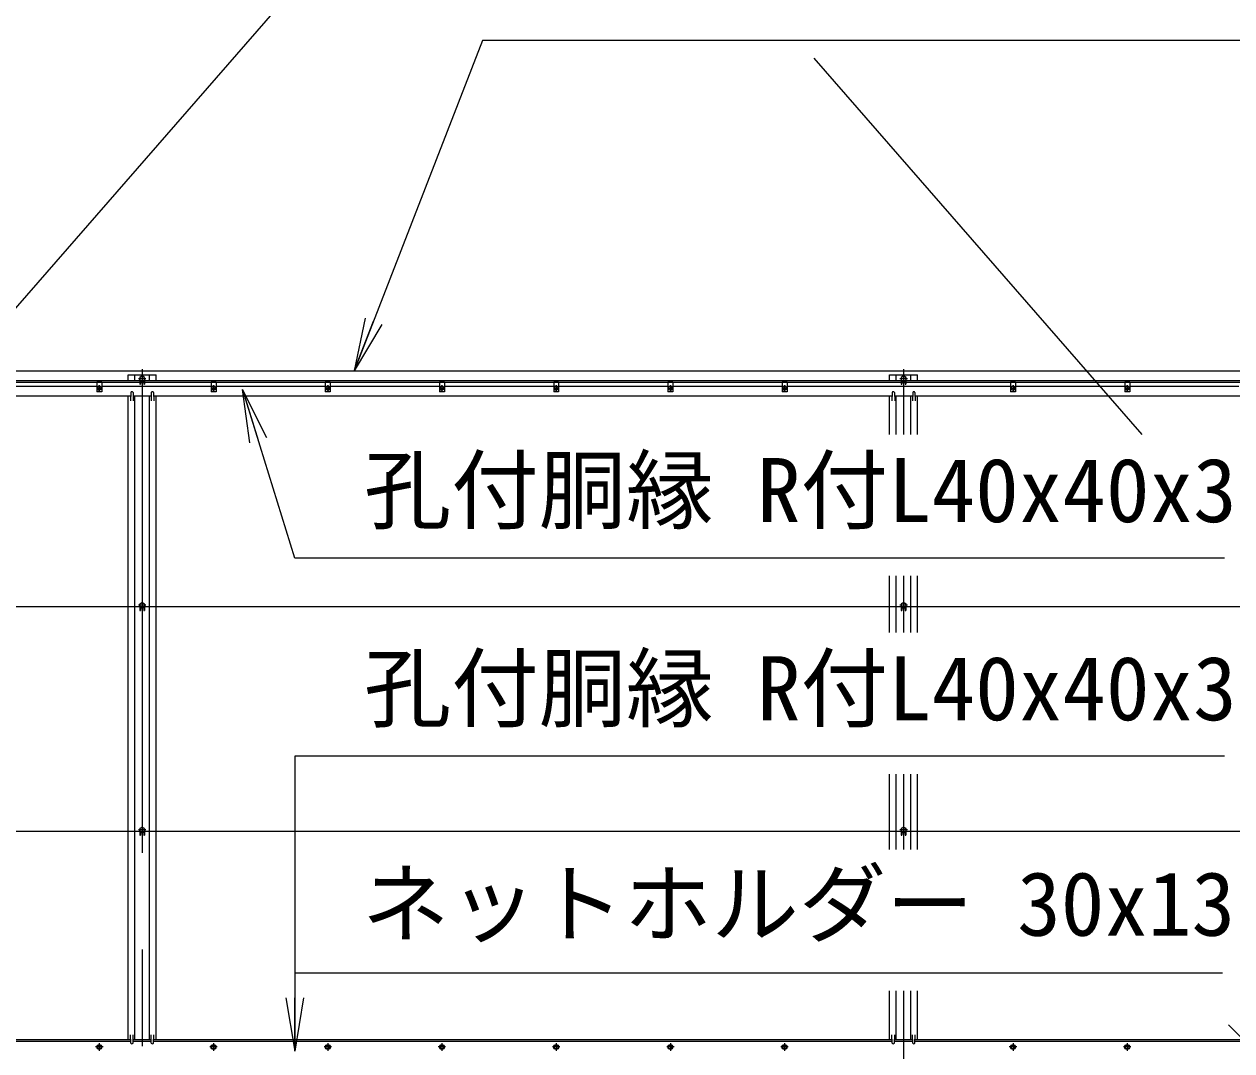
# Model space of a CAD drawing. Units: millimetres at full size; details may follow other scales. Extents: x -14700 to 14700, y -10395 to 10395.
# Drawn here: x -9954 to -6782, y -1288 to 1408 of the extents above; entities that cross this region are included whole.
import ezdxf
from ezdxf.enums import TextEntityAlignment as Align

# ---------------------------------------------------------------- set-up
doc = ezdxf.new("R2010")
doc.units = ezdxf.units.MM
doc.header["$LTSCALE"] = 40
doc.linetypes.add('USER1', pattern=[50.8, 31.75, -6.35, 6.35, -6.35])
for name, color, linetype, lineweight in [('0-0_D-STR1', 1, 'Continuous', 18), ('0-1_D-BMK', 2, 'USER1', 13), ('0-2_D-STR3', 3, 'Continuous', 13), ('0-7_0', 7, 'Continuous', 18), ('0-9_D-STR-TXT', 7, 'Continuous', 13), ('0-A_D-STR2', 7, 'Continuous', 13)]:
    doc.layers.add(name, color=color, linetype=linetype, lineweight=lineweight)
doc.styles.add('ＭＳ ゴシック', font='')
doc.styles.get('ＭＳ ゴシック').set_extended_font_data('MS Gothic')

# ---------------------------------------------------------------- blocks, each defined once
blk = doc.blocks.new('_Open')
at = {"layer": '0-7_0'}
blk.add_line((-40, 6.67), (0, 0), dxfattribs=at)
blk.add_lwpolyline([(-40, -6.67), (0, 0), (-40, 0)], dxfattribs=at)

msp = doc.modelspace()

# ---------------------------------------------------------------- linework, layer by layer
at = {"layer": '0-0_D-STR1'}
for p, q in [((-9663.24, 472.52), (-9663.24, 487.52)), ((-9625.24, 472.52), (-9625.24, 487.52)), ((-9607.74, 472.52), (-9607.74, 487.52)), ((-7663.24, 472.52), (-7663.24, 487.52)), ((-7625.24, 472.52), (-7625.24, 487.52)), ((-7607.74, 472.52), (-7607.74, 487.52)), ((-11719.24, 472.52), (1155.76, 472.52)), ((-11719.24, 468.52), (1155.76, 468.52)), ((-11719.24, 432.52), (-9674.53, 432.52)), ((-9680.74, -1257.48), (-9680.74, 432.52)), ((-9674.24, 440.9), (-9674.99, 419.4)), ((-9668.24, 440.9), (-9667.49, 419.4)), ((-9667.95, 432.52), (-9620.53, 432.52)), ((-9663.24, -1257.48), (-9663.24, 432.52)), ((-9625.24, -1257.48), (-9625.24, 432.52)), ((-9620.24, 440.9), (-9620.99, 419.4)), ((-9614.24, 440.9), (-9613.49, 419.4)), ((-9613.95, 432.52), (-7674.53, 432.52)), ((-9607.74, -1257.48), (-9607.74, 432.52)), ((-7680.74, 330.73), (-7680.74, 432.52)), ((-7674.24, 440.9), (-7674.99, 419.4)), ((-7668.24, 440.9), (-7667.49, 419.4)), ((-7667.95, 432.52), (-7620.53, 432.52)), ((-7663.24, 330.73), (-7663.24, 432.52)), ((-7625.24, 330.73), (-7625.24, 432.52)), ((-7620.24, 440.9), (-7620.99, 419.4)), ((-7614.24, 440.9), (-7613.49, 419.4)), ((-7613.95, 432.52), (-3674.53, 432.52)), ((-7607.74, 330.73), (-7607.74, 432.52)), ((-7680.74, -189.52), (-7680.74, -40.57)), ((-7663.24, -189.52), (-7663.24, -40.57)), ((-7625.24, -189.52), (-7625.24, -40.57)), ((-7607.74, -189.52), (-7607.74, -40.57)), ((-7680.74, -758.81), (-7680.74, -560.82)), ((-7663.24, -758.81), (-7663.24, -560.82)), ((-7625.24, -758.81), (-7625.24, -560.82)), ((-7607.74, -758.81), (-7607.74, -560.82)), ((-7680.74, -1257.48), (-7680.74, -1130.11)), ((-7663.24, -1257.48), (-7663.24, -1130.11)), ((-7625.24, -1257.48), (-7625.24, -1130.11)), ((-7607.74, -1257.48), (-7607.74, -1130.11)), ((-11719.24, -1257.48), (-9674.58, -1257.48)), ((-9674.24, -1267.14), (-9674.99, -1245.64)), ((-9668.24, -1267.14), (-9667.49, -1245.64)), ((-9667.9, -1257.48), (-9620.58, -1257.48)), ((-9620.24, -1267.14), (-9620.99, -1245.64)), ((-9614.24, -1267.14), (-9613.49, -1245.64)), ((-9613.9, -1257.48), (-7674.58, -1257.48)), ((-7674.24, -1267.14), (-7674.99, -1245.64)), ((-7668.24, -1267.14), (-7667.49, -1245.64)), ((-7667.9, -1257.48), (-7620.58, -1257.48)), ((-7620.24, -1267.14), (-7620.99, -1245.64)), ((-7614.24, -1267.14), (-7613.49, -1245.64)), ((-7613.9, -1257.48), (-3674.58, -1257.48))]:
    msp.add_line(p, q, dxfattribs=at)
for points in [[(-9680.74, 472.52), (-9680.74, 487.52), (-9607.74, 487.52)], [(-7680.74, 472.52), (-7680.74, 487.52), (-7607.74, 487.52)]]:
    msp.add_lwpolyline(points, dxfattribs=at)
for centre, start, end in [((-9671.24, 439.65), 22.61986, 157.38014), ((-9617.24, 439.65), 22.61986, 157.38014), ((-7671.24, 439.65), 22.61986, 157.38014), ((-7617.24, 439.65), 22.61986, 157.38014), ((-9671.24, -1265.89), 202.61986, 337.38014), ((-9617.24, -1265.89), 202.61986, 337.38014), ((-7671.24, -1265.89), 202.61986, 337.38014), ((-7617.24, -1265.89), 202.61986, 337.38014)]:
    msp.add_arc(centre, 3.25, start, end, dxfattribs=at)
at = {"layer": '0-1_D-BMK'}
for p, q in [((-9634.24, 477.02), (-9654.24, 477.02)), ((-9644.24, 502.52), (-9644.24, -1597.48)), ((-7634.24, 477.02), (-7654.24, 477.02)), ((-7644.24, 502.52), (-7644.24, 330.73)), ((-9764.18, 452.52), (-9749.3, 452.52)), ((-9756.74, 459.96), (-9756.74, 445.08)), ((-9464.18, 452.52), (-9449.3, 452.52)), ((-9456.74, 459.96), (-9456.74, 445.08)), ((-9164.18, 452.52), (-9149.3, 452.52)), ((-9156.74, 459.96), (-9156.74, 445.08)), ((-8864.18, 452.52), (-8849.3, 452.52)), ((-8856.74, 459.96), (-8856.74, 445.08)), ((-8564.18, 452.52), (-8549.3, 452.52)), ((-8556.74, 459.96), (-8556.74, 445.08)), ((-8264.18, 452.52), (-8249.3, 452.52)), ((-8256.74, 459.96), (-8256.74, 445.08)), ((-7964.18, 452.52), (-7949.3, 452.52)), ((-7956.74, 459.96), (-7956.74, 445.08)), ((-7364.18, 452.52), (-7349.3, 452.52)), ((-7356.74, 459.96), (-7356.74, 445.08)), ((-7064.18, 452.52), (-7049.3, 452.52)), ((-7056.74, 459.96), (-7056.74, 445.08)), ((-7644.24, -40.57), (-7644.24, -189.52)), ((-9634.24, -117.48), (-9654.24, -117.48)), ((-7634.24, -117.48), (-7654.24, -117.48)), ((-7644.24, -560.82), (-7644.24, -758.81)), ((-9634.24, -707.48), (-9654.24, -707.48)), ((-7634.24, -707.48), (-7654.24, -707.48)), ((-7644.24, -1130.11), (-7644.24, -1597.48)), ((-9756.74, -1267.81), (-9756.74, -1287.15)), ((-9456.74, -1267.81), (-9456.74, -1287.15)), ((-9156.74, -1267.81), (-9156.74, -1287.15)), ((-8856.74, -1267.81), (-8856.74, -1287.15)), ((-8556.74, -1267.81), (-8556.74, -1287.15)), ((-8256.74, -1267.81), (-8256.74, -1287.15)), ((-7956.74, -1267.81), (-7956.74, -1287.15)), ((-7356.74, -1267.81), (-7356.74, -1287.15)), ((-7056.74, -1267.81), (-7056.74, -1287.15)), ((-9747.07, -1277.48), (-9766.41, -1277.48)), ((-9447.07, -1277.48), (-9466.41, -1277.48)), ((-9147.07, -1277.48), (-9166.41, -1277.48)), ((-8847.07, -1277.48), (-8866.41, -1277.48)), ((-8547.07, -1277.48), (-8566.41, -1277.48)), ((-8247.07, -1277.48), (-8266.41, -1277.48)), ((-7947.07, -1277.48), (-7966.41, -1277.48)), ((-7347.07, -1277.48), (-7366.41, -1277.48)), ((-7047.07, -1277.48), (-7066.41, -1277.48))]:
    msp.add_line(p, q, dxfattribs=at)
at = {"layer": '0-2_D-STR3'}
for p, q in [((-11337.66, -898.13), (-6293.26, 4885.7)), ((-7880.12, 1318.81), (-7018.36, 330.73)), ((-10862.55, 497.52), (1155.76, 497.52)), ((-9644.24, 484.53), (-9650.74, 480.77)), ((-9650.74, 480.77), (-9650.74, 473.27)), ((-9637.74, 480.77), (-9644.24, 484.53)), ((-9637.74, 473.27), (-9637.74, 480.77)), ((-7644.24, 484.53), (-7650.74, 480.77)), ((-7650.74, 480.77), (-7650.74, 473.27)), ((-7637.74, 480.77), (-7644.24, 484.53)), ((-7637.74, 473.27), (-7637.74, 480.77)), ((-10050.24, 457.52), (-9763.24, 457.52)), ((-9763.24, 468.52), (-9763.24, 442.52)), ((-9750.24, 468.52), (-9763.24, 468.52)), ((-9750.24, 468.52), (-9750.24, 442.52)), ((-9750.24, 457.52), (-9463.24, 457.52)), ((-9650.74, 473.27), (-9644.24, 469.52)), ((-9650.49, 473.12), (-9650.49, 463.02)), ((-9650.49, 463.02), (-9648.49, 463.02)), ((-9648.49, 471.97), (-9648.49, 463.02)), ((-9644.24, 469.52), (-9637.74, 473.27)), ((-9639.99, 471.97), (-9639.99, 463.02)), ((-9639.99, 463.02), (-9637.99, 463.02)), ((-9637.99, 473.12), (-9637.99, 463.02)), ((-9463.24, 468.52), (-9463.24, 442.52)), ((-9450.24, 468.52), (-9463.24, 468.52)), ((-9450.24, 468.52), (-9450.24, 442.52)), ((-9450.24, 457.52), (-9163.24, 457.52)), ((-9163.24, 468.52), (-9163.24, 442.52)), ((-9150.24, 468.52), (-9163.24, 468.52)), ((-9150.24, 468.52), (-9150.24, 442.52)), ((-9150.24, 457.52), (-8863.24, 457.52)), ((-8863.24, 468.52), (-8863.24, 442.52)), ((-8850.24, 468.52), (-8863.24, 468.52)), ((-8850.24, 468.52), (-8850.24, 442.52)), ((-8850.24, 457.52), (-8563.24, 457.52)), ((-8563.24, 468.52), (-8563.24, 442.52)), ((-8550.24, 468.52), (-8563.24, 468.52)), ((-8550.24, 468.52), (-8550.24, 442.52)), ((-8550.24, 457.52), (-8263.24, 457.52)), ((-8263.24, 468.52), (-8263.24, 442.52)), ((-8250.24, 468.52), (-8263.24, 468.52)), ((-8250.24, 468.52), (-8250.24, 442.52)), ((-8250.24, 457.52), (-7963.24, 457.52)), ((-7963.24, 468.52), (-7963.24, 442.52)), ((-7950.24, 468.52), (-7963.24, 468.52)), ((-7950.24, 468.52), (-7950.24, 442.52)), ((-7950.24, 457.52), (-7363.24, 457.52)), ((-7650.74, 473.27), (-7644.24, 469.52)), ((-7650.49, 473.12), (-7650.49, 463.02)), ((-7650.49, 463.02), (-7648.49, 463.02)), ((-7648.49, 471.97), (-7648.49, 463.02)), ((-7644.24, 469.52), (-7637.74, 473.27)), ((-7639.99, 471.97), (-7639.99, 463.02)), ((-7639.99, 463.02), (-7637.99, 463.02)), ((-7637.99, 473.12), (-7637.99, 463.02)), ((-7363.24, 468.52), (-7363.24, 442.52)), ((-7350.24, 468.52), (-7363.24, 468.52)), ((-7350.24, 468.52), (-7350.24, 442.52)), ((-7350.24, 457.52), (-7063.24, 457.52)), ((-7063.24, 468.52), (-7063.24, 442.52)), ((-7050.24, 468.52), (-7063.24, 468.52)), ((-7050.24, 468.52), (-7050.24, 442.52)), ((-7050.24, 457.52), (-6763.24, 457.52)), ((-9750.24, 442.52), (-9763.24, 442.52)), ((-9450.24, 442.52), (-9463.24, 442.52)), ((-9150.24, 442.52), (-9163.24, 442.52)), ((-8850.24, 442.52), (-8863.24, 442.52)), ((-8550.24, 442.52), (-8563.24, 442.52)), ((-8250.24, 442.52), (-8263.24, 442.52)), ((-7950.24, 442.52), (-7963.24, 442.52)), ((-7350.24, 442.52), (-7363.24, 442.52)), ((-7050.24, 442.52), (-7063.24, 442.52)), ((1152.63, -121.48), (-11627.04, -121.48)), ((-9650.49, -121.38), (-9650.49, -131.48)), ((-9648.49, -122.53), (-9648.49, -131.48)), ((-9639.99, -122.53), (-9639.99, -131.48)), ((-9637.99, -121.38), (-9637.99, -131.48)), ((-7650.49, -121.38), (-7650.49, -131.48)), ((-7648.49, -122.53), (-7648.49, -131.48)), ((-7639.99, -122.53), (-7639.99, -131.48)), ((-7637.99, -121.38), (-7637.99, -131.48)), ((-9650.49, -131.48), (-9648.49, -131.48)), ((-9639.99, -131.48), (-9637.99, -131.48)), ((-7650.49, -131.48), (-7648.49, -131.48)), ((-7639.99, -131.48), (-7637.99, -131.48)), ((-3294.24, -711.48), (-11627.04, -711.48)), ((-9644.24, -699.97), (-9650.74, -703.73)), ((-9650.74, -703.73), (-9650.74, -711.23)), ((-9650.74, -711.23), (-9644.24, -714.98)), ((-9650.49, -711.38), (-9650.49, -721.48)), ((-9650.49, -721.48), (-9648.49, -721.48)), ((-9648.49, -712.53), (-9648.49, -721.48)), ((-9637.74, -703.73), (-9644.24, -699.97)), ((-9644.24, -714.98), (-9637.74, -711.23)), ((-9639.99, -712.53), (-9639.99, -721.48)), ((-9639.99, -721.48), (-9637.99, -721.48)), ((-9637.99, -711.38), (-9637.99, -721.48)), ((-9637.74, -711.23), (-9637.74, -703.73)), ((-7644.24, -699.97), (-7650.74, -703.73)), ((-7650.74, -703.73), (-7650.74, -711.23)), ((-7650.74, -711.23), (-7644.24, -714.98)), ((-7650.49, -711.38), (-7650.49, -721.48)), ((-7650.49, -721.48), (-7648.49, -721.48)), ((-7648.49, -712.53), (-7648.49, -721.48)), ((-7637.74, -703.73), (-7644.24, -699.97)), ((-7644.24, -714.98), (-7637.74, -711.23)), ((-7639.99, -712.53), (-7639.99, -721.48)), ((-7639.99, -721.48), (-7637.99, -721.48)), ((-7637.99, -711.38), (-7637.99, -721.48)), ((-7637.74, -711.23), (-7637.74, -703.73)), ((-11719.24, -1262.48), (-9674.4, -1262.48)), ((-9668.08, -1262.48), (-9620.4, -1262.48)), ((-9614.08, -1262.48), (-7674.4, -1262.48)), ((-7668.08, -1262.48), (-7620.4, -1262.48)), ((-7614.08, -1262.48), (-3674.4, -1262.48))]:
    msp.add_line(p, q, dxfattribs=at)
for points in [[(-9756.74, 458.27), (-9761.72, 455.4), (-9761.72, 449.65), (-9756.74, 446.77), (-9751.76, 449.65), (-9751.76, 455.4)], [(-9456.74, 458.27), (-9461.72, 455.4), (-9461.72, 449.65), (-9456.74, 446.77), (-9451.76, 449.65), (-9451.76, 455.4)], [(-9156.74, 458.27), (-9161.72, 455.4), (-9161.72, 449.65), (-9156.74, 446.77), (-9151.76, 449.65), (-9151.76, 455.4)], [(-8856.74, 458.27), (-8861.72, 455.4), (-8861.72, 449.65), (-8856.74, 446.77), (-8851.76, 449.65), (-8851.76, 455.4)], [(-8556.74, 458.27), (-8561.72, 455.4), (-8561.72, 449.65), (-8556.74, 446.77), (-8551.76, 449.65), (-8551.76, 455.4)], [(-8256.74, 458.27), (-8261.72, 455.4), (-8261.72, 449.65), (-8256.74, 446.77), (-8251.76, 449.65), (-8251.76, 455.4)], [(-7956.74, 458.27), (-7961.72, 455.4), (-7961.72, 449.65), (-7956.74, 446.77), (-7951.76, 449.65), (-7951.76, 455.4)], [(-7356.74, 458.27), (-7361.72, 455.4), (-7361.72, 449.65), (-7356.74, 446.77), (-7351.76, 449.65), (-7351.76, 455.4)], [(-7056.74, 458.27), (-7061.72, 455.4), (-7061.72, 449.65), (-7056.74, 446.77), (-7051.76, 449.65), (-7051.76, 455.4)], [(-9637.74, -113.73), (-9644.24, -109.97), (-9650.74, -113.73), (-9650.74, -121.23), (-9644.24, -124.98), (-9637.74, -121.23)], [(-7637.74, -113.73), (-7644.24, -109.97), (-7650.74, -113.73), (-7650.74, -121.23), (-7644.24, -124.98), (-7637.74, -121.23)], [(-9756.74, -1271.73), (-9761.72, -1274.6), (-9761.72, -1280.35), (-9756.74, -1283.23), (-9751.76, -1280.35), (-9751.76, -1274.6)], [(-9456.74, -1271.73), (-9461.72, -1274.6), (-9461.72, -1280.35), (-9456.74, -1283.23), (-9451.76, -1280.35), (-9451.76, -1274.6)], [(-9156.74, -1271.73), (-9161.72, -1274.6), (-9161.72, -1280.35), (-9156.74, -1283.23), (-9151.76, -1280.35), (-9151.76, -1274.6)], [(-8856.74, -1271.73), (-8861.72, -1274.6), (-8861.72, -1280.35), (-8856.74, -1283.23), (-8851.76, -1280.35), (-8851.76, -1274.6)], [(-8556.74, -1271.73), (-8561.72, -1274.6), (-8561.72, -1280.35), (-8556.74, -1283.23), (-8551.76, -1280.35), (-8551.76, -1274.6)], [(-8256.74, -1271.73), (-8261.72, -1274.6), (-8261.72, -1280.35), (-8256.74, -1283.23), (-8251.76, -1280.35), (-8251.76, -1274.6)], [(-7956.74, -1271.73), (-7961.72, -1274.6), (-7961.72, -1280.35), (-7956.74, -1283.23), (-7951.76, -1280.35), (-7951.76, -1274.6)], [(-7356.74, -1271.73), (-7361.72, -1274.6), (-7361.72, -1280.35), (-7356.74, -1283.23), (-7351.76, -1280.35), (-7351.76, -1274.6)], [(-7056.74, -1271.73), (-7061.72, -1274.6), (-7061.72, -1280.35), (-7056.74, -1283.23), (-7051.76, -1280.35), (-7051.76, -1274.6)]]:
    msp.add_lwpolyline(points, close=True, dxfattribs=at)
for centre, radius in [((-9644.24, 477.02), 6.25), ((-7644.24, 477.02), 6.25), ((-9756.74, 452.52), 4.98), ((-9456.74, 452.52), 4.98), ((-9156.74, 452.52), 4.98), ((-8856.74, 452.52), 4.98), ((-8556.74, 452.52), 4.98), ((-8256.74, 452.52), 4.98), ((-7956.74, 452.52), 4.98), ((-7356.74, 452.52), 4.98), ((-7056.74, 452.52), 4.98), ((-9644.24, -117.48), 6.25), ((-7644.24, -117.48), 6.25), ((-9644.24, -707.48), 6.25), ((-7644.24, -707.48), 6.25), ((-9756.74, -1277.48), 6.5), ((-9756.74, -1277.48), 4.98), ((-9456.74, -1277.48), 6.5), ((-9456.74, -1277.48), 4.98), ((-9156.74, -1277.48), 6.5), ((-9156.74, -1277.48), 4.98), ((-8856.74, -1277.48), 6.5), ((-8856.74, -1277.48), 4.98), ((-8556.74, -1277.48), 6.5), ((-8556.74, -1277.48), 4.98), ((-8256.74, -1277.48), 6.5), ((-8256.74, -1277.48), 4.98), ((-7956.74, -1277.48), 6.5), ((-7956.74, -1277.48), 4.98), ((-7356.74, -1277.48), 6.5), ((-7356.74, -1277.48), 4.98), ((-7056.74, -1277.48), 6.5), ((-7056.74, -1277.48), 4.98)]:
    msp.add_circle(centre, radius, dxfattribs=at)
at = {"layer": '0-9_D-STR-TXT'}
for points in [[(-6082.04, 1365.44), (-8750.25, 1365.44), (-9086.35, 499.39)], [(-6801.04, 6.05), (-9243.61, 6.05), (-9379.82, 447.36)], [(-6801.04, -514.19), (-9243.61, -514.19), (-9243.61, -1286.08)], [(-6806.37, -1083.48), (-9243.61, -1083.48), (-9243.61, -1288.08)]]:
    msp.add_lwpolyline(points, dxfattribs=at)
at = {"layer": '0-A_D-STR2'}
msp.add_line((-6747.56, -1262.48), (-6790.42, -1219.62), dxfattribs=at)

# ---------------------------------------------------------------- block references
at = {"layer": '0-9_D-STR-TXT', "xscale": 3.5, "yscale": 3.5}
for p, rotation in [((-9087.08, 497.52), 248.78946), ((-9380.41, 449.27), 107.15317), ((-9243.61, -1288.08), 270)]:
    msp.add_blockref('_Open', p, dxfattribs=dict(at, rotation=rotation))

# ---------------------------------------------------------------- texts
at = {"layer": '0-9_D-STR-TXT', "style": 'ＭＳ ゴシック'}
for s, p in [('孔付胴縁 R付L40x40x3', (-9061.82, 50.1)), ('孔付胴縁 R付L40x40x3', (-9061.82, -470.14)), ('ネットホルダー 30x13', (-9067.15, -1035.88))]:
    msp.add_text(s, height=168.3, dxfattribs=at).set_placement(p, align=Align.BOTTOM_LEFT)

doc.saveas('drawing.dxf')
